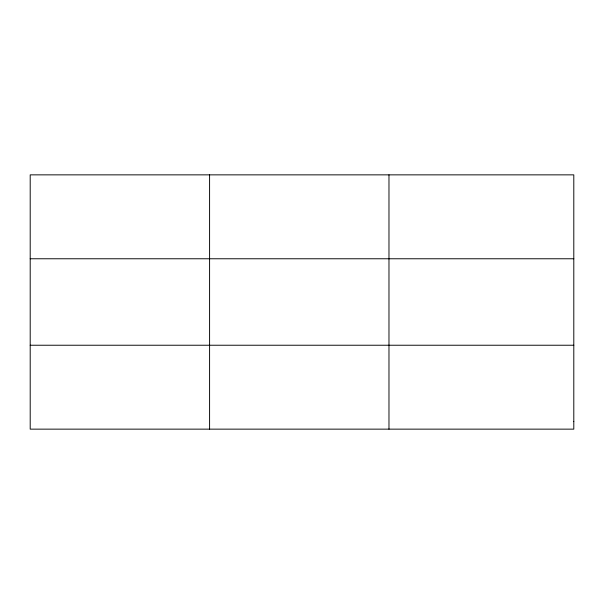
<?xml version="1.0" encoding="UTF-8"?>
<svg xmlns="http://www.w3.org/2000/svg" width="604" height="604" viewBox="0 0 604 604"><rect width="100%" height="100%" fill="white"/><g stroke="black" fill="none" stroke-linecap="round" stroke-linejoin="round"><path stroke-width="0.91" d="M209.588 429.142L209.588 174.858M388.976 429.142L388.976 174.858M30.2 258.769L573.8 258.769M30.2 345.231L573.8 345.231M573.8 421.516L573.8 429.142L30.2 429.142L30.2 174.858L573.8 174.858L573.8 421.516"/></g></svg>
